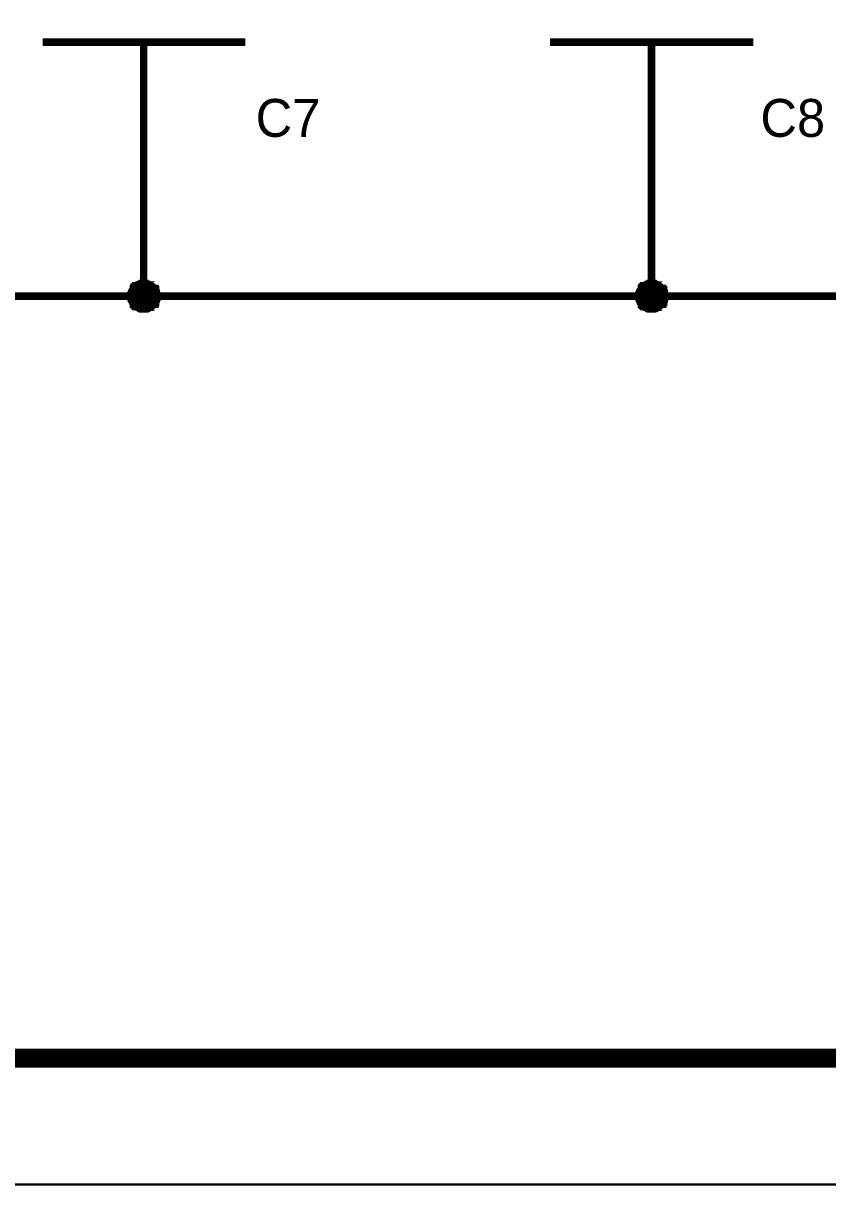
# Model space of a CAD drawing. Header units: millimetres. Extents: x 0 to 841, y 0 to 594.
# Drawn here: x 150.35 to 182.03, y -0.05 to 45.73 of the extents above; entities that cross this region are included whole.
import ezdxf

# ---------------------------------------------------------------- set-up
doc = ezdxf.new("R2010")
doc.units = ezdxf.units.MM
doc.layers.add('Sheet', color=255, linetype='Continuous')

msp = doc.modelspace()

# ---------------------------------------------------------------- linework, layer by layer
at = {"layer": 'Sheet', "const_width": 0.0991}
msp.add_lwpolyline([(0.155, 594), (0.155, 0), (840.876, 0), (840.876, 594), (0.155, 594), (0.155, 594)], close=True, dxfattribs=at)
msp.add_lwpolyline([(0.155, 594), (0.155, 0), (840.876, 0), (840.876, 594), (0.155, 594), (0.155, 594)], close=True, dxfattribs=at)
at = {"layer": 'Sheet'}
for points, const_width in [([(151.119, 44.985), (159.101, 44.985)], 0.3), ([(155.094, 44.985), (155.094, 42.5)], 0.3), ([(171.088, 44.985), (179.101, 44.985)], 0.3), ([(175.094, 44.985), (175.094, 42.5)], 0.3), ([(135.125, 34.981), (155.094, 34.981), (175.094, 34.981), (195.095, 34.981), (195.095, 42.5)], 0.3), ([(155.094, 42.5), (155.094, 34.981)], 0.3), ([(175.094, 42.5), (175.094, 34.981)], 0.3), ([(154.597, 34.981), (154.597, 35.012), (154.597, 35.044), (154.597, 35.044), (154.597, 35.075), (154.597, 35.106), (154.628, 35.137), (154.628, 35.168), (154.628, 35.168), (154.66, 35.199), (154.66, 35.23), (154.66, 35.23), (154.691, 35.261), (154.691, 35.292), (154.722, 35.292), (154.722, 35.323), (154.753, 35.323), (154.753, 35.354), (154.784, 35.354), (154.784, 35.385), (154.815, 35.385), (154.846, 35.416), (154.846, 35.416), (154.877, 35.416), (154.908, 35.447), (154.908, 35.447), (154.939, 35.447), (154.97, 35.478), (155.001, 35.478), (155.032, 35.478), (155.032, 35.478), (155.063, 35.478), (155.094, 35.478)], 0.3), ([(154.597, 34.981), (154.597, 35.012), (154.597, 35.044), (154.597, 35.044), (154.597, 35.075), (154.597, 35.106), (154.628, 35.137), (154.628, 35.168), (154.628, 35.168), (154.66, 35.199), (154.66, 35.23), (154.66, 35.23), (154.691, 35.261), (154.691, 35.292), (154.722, 35.292), (154.722, 35.323), (154.753, 35.323), (154.753, 35.354), (154.784, 35.354), (154.784, 35.385), (154.815, 35.385), (154.846, 35.416), (154.846, 35.416), (154.877, 35.416), (154.908, 35.447), (154.908, 35.447), (154.939, 35.447), (154.97, 35.478), (155.001, 35.478), (155.032, 35.478), (155.032, 35.478), (155.063, 35.478), (155.094, 35.478)], 0.3), ([(154.597, 34.981), (154.597, 35.012), (154.597, 35.044), (154.597, 35.044), (154.597, 35.075), (154.597, 35.106), (154.628, 35.137), (154.628, 35.168), (154.628, 35.168), (154.66, 35.199), (154.66, 35.23), (154.66, 35.23), (154.691, 35.261), (154.691, 35.292), (154.722, 35.292), (154.722, 35.323), (154.753, 35.323), (154.753, 35.354), (154.784, 35.354), (154.784, 35.385), (154.815, 35.385), (154.846, 35.416), (154.846, 35.416), (154.877, 35.416), (154.908, 35.447), (154.908, 35.447), (154.939, 35.447), (154.97, 35.478), (155.001, 35.478), (155.032, 35.478), (155.032, 35.478), (155.063, 35.478), (155.094, 35.478)], 0.3), ([(154.597, 34.981), (154.597, 35.012), (154.597, 35.044), (154.597, 35.044), (154.597, 35.075), (154.597, 35.106), (154.628, 35.137), (154.628, 35.168), (154.628, 35.168), (154.66, 35.199), (154.66, 35.23), (154.66, 35.23), (154.691, 35.261), (154.691, 35.292), (154.722, 35.292), (154.722, 35.323), (154.753, 35.323), (154.753, 35.354), (154.784, 35.354), (154.784, 35.385), (154.815, 35.385), (154.846, 35.416), (154.846, 35.416), (154.877, 35.416), (154.908, 35.447), (154.908, 35.447), (154.939, 35.447), (154.97, 35.478), (155.001, 35.478), (155.032, 35.478), (155.032, 35.478), (155.063, 35.478), (155.094, 35.478)], 0.3), ([(154.597, 34.981), (154.597, 35.012), (154.597, 35.044), (154.597, 35.044), (154.597, 35.075), (154.597, 35.106), (154.628, 35.137), (154.628, 35.168), (154.628, 35.168), (154.66, 35.199), (154.66, 35.23), (154.66, 35.23), (154.691, 35.261), (154.691, 35.292), (154.722, 35.292), (154.722, 35.323), (154.753, 35.323), (154.753, 35.354), (154.784, 35.354), (154.784, 35.385), (154.815, 35.385), (154.846, 35.416), (154.846, 35.416), (154.877, 35.416), (154.908, 35.447), (154.908, 35.447), (154.939, 35.447), (154.97, 35.478), (155.001, 35.478), (155.032, 35.478), (155.032, 35.478), (155.063, 35.478), (155.094, 35.478)], 0.3), ([(154.597, 34.981), (154.597, 35.012), (154.597, 35.044), (154.597, 35.044), (154.597, 35.075), (154.597, 35.106), (154.628, 35.137), (154.628, 35.168), (154.628, 35.168), (154.66, 35.199), (154.66, 35.23), (154.66, 35.23), (154.691, 35.261), (154.691, 35.292), (154.722, 35.292), (154.722, 35.323), (154.753, 35.323), (154.753, 35.354), (154.784, 35.354), (154.784, 35.385), (154.815, 35.385), (154.846, 35.416), (154.846, 35.416), (154.877, 35.416), (154.908, 35.447), (154.908, 35.447), (154.939, 35.447), (154.97, 35.478), (155.001, 35.478), (155.032, 35.478), (155.032, 35.478), (155.063, 35.478), (155.094, 35.478)], 0.3), ([(154.597, 34.981), (154.597, 35.012), (154.597, 35.044), (154.597, 35.044), (154.597, 35.075), (154.597, 35.106), (154.628, 35.137), (154.628, 35.168), (154.628, 35.168), (154.66, 35.199), (154.66, 35.23), (154.66, 35.23), (154.691, 35.261), (154.691, 35.292), (154.722, 35.292), (154.722, 35.323), (154.753, 35.323), (154.753, 35.354), (154.784, 35.354), (154.784, 35.385), (154.815, 35.385), (154.846, 35.416), (154.846, 35.416), (154.877, 35.416), (154.908, 35.447), (154.908, 35.447), (154.939, 35.447), (154.97, 35.478), (155.001, 35.478), (155.032, 35.478), (155.032, 35.478), (155.063, 35.478), (155.094, 35.478)], 0.3), ([(154.597, 34.981), (154.597, 35.012), (154.597, 35.044), (154.597, 35.044), (154.597, 35.075), (154.597, 35.106), (154.628, 35.137), (154.628, 35.168), (154.628, 35.168), (154.66, 35.199), (154.66, 35.23), (154.66, 35.23), (154.691, 35.261), (154.691, 35.292), (154.722, 35.292), (154.722, 35.323), (154.753, 35.323), (154.753, 35.354), (154.784, 35.354), (154.784, 35.385), (154.815, 35.385), (154.846, 35.416), (154.846, 35.416), (154.877, 35.416), (154.908, 35.447), (154.908, 35.447), (154.939, 35.447), (154.97, 35.478), (155.001, 35.478), (155.032, 35.478), (155.032, 35.478), (155.063, 35.478), (155.094, 35.478)], 0.3), ([(155.094, 35.478), (155.094, 35.478)], 0.3), ([(155.094, 35.478), (155.125, 35.478), (155.156, 35.478), (155.156, 35.478), (155.187, 35.478), (155.219, 35.478), (155.25, 35.447), (155.281, 35.447), (155.281, 35.447), (155.312, 35.416), (155.343, 35.416), (155.374, 35.416), (155.374, 35.385), (155.405, 35.385), (155.436, 35.354), (155.436, 35.354), (155.467, 35.323), (155.467, 35.323), (155.498, 35.292), (155.529, 35.292), (155.529, 35.261), (155.529, 35.23), (155.56, 35.23), (155.56, 35.199), (155.591, 35.168), (155.591, 35.168), (155.591, 35.137), (155.591, 35.106), (155.622, 35.075), (155.622, 35.044), (155.622, 35.044), (155.622, 35.012), (155.622, 34.981)], 0.3), ([(155.094, 35.478), (155.094, 35.478)], 0.3), ([(155.094, 35.478), (155.125, 35.478), (155.156, 35.478), (155.156, 35.478), (155.187, 35.478), (155.219, 35.478), (155.25, 35.447), (155.281, 35.447), (155.281, 35.447), (155.312, 35.416), (155.343, 35.416), (155.374, 35.416), (155.374, 35.385), (155.405, 35.385), (155.436, 35.354), (155.436, 35.354), (155.467, 35.323), (155.467, 35.323), (155.498, 35.292), (155.529, 35.292), (155.529, 35.261), (155.529, 35.23), (155.56, 35.23), (155.56, 35.199), (155.591, 35.168), (155.591, 35.168), (155.591, 35.137), (155.591, 35.106), (155.622, 35.075), (155.622, 35.044), (155.622, 35.044), (155.622, 35.012), (155.622, 34.981)], 0.3), ([(155.094, 35.478), (155.094, 35.478)], 0.3), ([(155.094, 35.478), (155.125, 35.478), (155.156, 35.478), (155.156, 35.478), (155.187, 35.478), (155.219, 35.478), (155.25, 35.447), (155.281, 35.447), (155.281, 35.447), (155.312, 35.416), (155.343, 35.416), (155.374, 35.416), (155.374, 35.385), (155.405, 35.385), (155.436, 35.354), (155.436, 35.354), (155.467, 35.323), (155.467, 35.323), (155.498, 35.292), (155.529, 35.292), (155.529, 35.261), (155.529, 35.23), (155.56, 35.23), (155.56, 35.199), (155.591, 35.168), (155.591, 35.168), (155.591, 35.137), (155.591, 35.106), (155.622, 35.075), (155.622, 35.044), (155.622, 35.044), (155.622, 35.012), (155.622, 34.981)], 0.3), ([(155.094, 35.478), (155.094, 35.478)], 0.3), ([(155.094, 35.478), (155.125, 35.478), (155.156, 35.478), (155.156, 35.478), (155.187, 35.478), (155.219, 35.478), (155.25, 35.447), (155.281, 35.447), (155.281, 35.447), (155.312, 35.416), (155.343, 35.416), (155.374, 35.416), (155.374, 35.385), (155.405, 35.385), (155.436, 35.354), (155.436, 35.354), (155.467, 35.323), (155.467, 35.323), (155.498, 35.292), (155.529, 35.292), (155.529, 35.261), (155.529, 35.23), (155.56, 35.23), (155.56, 35.199), (155.591, 35.168), (155.591, 35.168), (155.591, 35.137), (155.591, 35.106), (155.622, 35.075), (155.622, 35.044), (155.622, 35.044), (155.622, 35.012), (155.622, 34.981)], 0.3), ([(155.094, 35.478), (155.094, 35.478)], 0.3), ([(155.094, 35.478), (155.125, 35.478), (155.156, 35.478), (155.156, 35.478), (155.187, 35.478), (155.219, 35.478), (155.25, 35.447), (155.281, 35.447), (155.281, 35.447), (155.312, 35.416), (155.343, 35.416), (155.374, 35.416), (155.374, 35.385), (155.405, 35.385), (155.436, 35.354), (155.436, 35.354), (155.467, 35.323), (155.467, 35.323), (155.498, 35.292), (155.529, 35.292), (155.529, 35.261), (155.529, 35.23), (155.56, 35.23), (155.56, 35.199), (155.591, 35.168), (155.591, 35.168), (155.591, 35.137), (155.591, 35.106), (155.622, 35.075), (155.622, 35.044), (155.622, 35.044), (155.622, 35.012), (155.622, 34.981)], 0.3), ([(155.094, 35.478), (155.094, 35.478)], 0.3), ([(155.094, 35.478), (155.125, 35.478), (155.156, 35.478), (155.156, 35.478), (155.187, 35.478), (155.219, 35.478), (155.25, 35.447), (155.281, 35.447), (155.281, 35.447), (155.312, 35.416), (155.343, 35.416), (155.374, 35.416), (155.374, 35.385), (155.405, 35.385), (155.436, 35.354), (155.436, 35.354), (155.467, 35.323), (155.467, 35.323), (155.498, 35.292), (155.529, 35.292), (155.529, 35.261), (155.529, 35.23), (155.56, 35.23), (155.56, 35.199), (155.591, 35.168), (155.591, 35.168), (155.591, 35.137), (155.591, 35.106), (155.622, 35.075), (155.622, 35.044), (155.622, 35.044), (155.622, 35.012), (155.622, 34.981)], 0.3), ([(155.094, 35.478), (155.094, 35.478)], 0.3), ([(155.094, 35.478), (155.125, 35.478), (155.156, 35.478), (155.156, 35.478), (155.187, 35.478), (155.219, 35.478), (155.25, 35.447), (155.281, 35.447), (155.281, 35.447), (155.312, 35.416), (155.343, 35.416), (155.374, 35.416), (155.374, 35.385), (155.405, 35.385), (155.436, 35.354), (155.436, 35.354), (155.467, 35.323), (155.467, 35.323), (155.498, 35.292), (155.529, 35.292), (155.529, 35.261), (155.529, 35.23), (155.56, 35.23), (155.56, 35.199), (155.591, 35.168), (155.591, 35.168), (155.591, 35.137), (155.591, 35.106), (155.622, 35.075), (155.622, 35.044), (155.622, 35.044), (155.622, 35.012), (155.622, 34.981)], 0.3), ([(155.094, 35.478), (155.094, 35.478)], 0.3), ([(155.094, 35.478), (155.125, 35.478), (155.156, 35.478), (155.156, 35.478), (155.187, 35.478), (155.219, 35.478), (155.25, 35.447), (155.281, 35.447), (155.281, 35.447), (155.312, 35.416), (155.343, 35.416), (155.374, 35.416), (155.374, 35.385), (155.405, 35.385), (155.436, 35.354), (155.436, 35.354), (155.467, 35.323), (155.467, 35.323), (155.498, 35.292), (155.529, 35.292), (155.529, 35.261), (155.529, 35.23), (155.56, 35.23), (155.56, 35.199), (155.591, 35.168), (155.591, 35.168), (155.591, 35.137), (155.591, 35.106), (155.622, 35.075), (155.622, 35.044), (155.622, 35.044), (155.622, 35.012), (155.622, 34.981)], 0.3), ([(174.598, 34.981), (174.598, 35.012), (174.598, 35.044), (174.598, 35.044), (174.598, 35.075), (174.598, 35.106), (174.629, 35.137), (174.629, 35.168), (174.629, 35.168), (174.66, 35.199), (174.66, 35.23), (174.66, 35.23), (174.691, 35.261), (174.691, 35.292), (174.722, 35.292), (174.722, 35.323), (174.753, 35.323), (174.753, 35.354), (174.784, 35.354), (174.784, 35.385), (174.815, 35.385), (174.846, 35.416), (174.846, 35.416), (174.877, 35.416), (174.908, 35.447), (174.908, 35.447), (174.939, 35.447), (174.97, 35.478), (175.001, 35.478), (175.032, 35.478), (175.032, 35.478), (175.063, 35.478), (175.094, 35.478)], 0.3), ([(174.598, 34.981), (174.598, 35.012), (174.598, 35.044), (174.598, 35.044), (174.598, 35.075), (174.598, 35.106), (174.629, 35.137), (174.629, 35.168), (174.629, 35.168), (174.66, 35.199), (174.66, 35.23), (174.66, 35.23), (174.691, 35.261), (174.691, 35.292), (174.722, 35.292), (174.722, 35.323), (174.753, 35.323), (174.753, 35.354), (174.784, 35.354), (174.784, 35.385), (174.815, 35.385), (174.846, 35.416), (174.846, 35.416), (174.877, 35.416), (174.908, 35.447), (174.908, 35.447), (174.939, 35.447), (174.97, 35.478), (175.001, 35.478), (175.032, 35.478), (175.032, 35.478), (175.063, 35.478), (175.094, 35.478)], 0.3), ([(174.598, 34.981), (174.598, 35.012), (174.598, 35.044), (174.598, 35.044), (174.598, 35.075), (174.598, 35.106), (174.629, 35.137), (174.629, 35.168), (174.629, 35.168), (174.66, 35.199), (174.66, 35.23), (174.66, 35.23), (174.691, 35.261), (174.691, 35.292), (174.722, 35.292), (174.722, 35.323), (174.753, 35.323), (174.753, 35.354), (174.784, 35.354), (174.784, 35.385), (174.815, 35.385), (174.846, 35.416), (174.846, 35.416), (174.877, 35.416), (174.908, 35.447), (174.908, 35.447), (174.939, 35.447), (174.97, 35.478), (175.001, 35.478), (175.032, 35.478), (175.032, 35.478), (175.063, 35.478), (175.094, 35.478)], 0.3), ([(174.598, 34.981), (174.598, 35.012), (174.598, 35.044), (174.598, 35.044), (174.598, 35.075), (174.598, 35.106), (174.629, 35.137), (174.629, 35.168), (174.629, 35.168), (174.66, 35.199), (174.66, 35.23), (174.66, 35.23), (174.691, 35.261), (174.691, 35.292), (174.722, 35.292), (174.722, 35.323), (174.753, 35.323), (174.753, 35.354), (174.784, 35.354), (174.784, 35.385), (174.815, 35.385), (174.846, 35.416), (174.846, 35.416), (174.877, 35.416), (174.908, 35.447), (174.908, 35.447), (174.939, 35.447), (174.97, 35.478), (175.001, 35.478), (175.032, 35.478), (175.032, 35.478), (175.063, 35.478), (175.094, 35.478)], 0.3), ([(174.598, 34.981), (174.598, 35.012), (174.598, 35.044), (174.598, 35.044), (174.598, 35.075), (174.598, 35.106), (174.629, 35.137), (174.629, 35.168), (174.629, 35.168), (174.66, 35.199), (174.66, 35.23), (174.66, 35.23), (174.691, 35.261), (174.691, 35.292), (174.722, 35.292), (174.722, 35.323), (174.753, 35.323), (174.753, 35.354), (174.784, 35.354), (174.784, 35.385), (174.815, 35.385), (174.846, 35.416), (174.846, 35.416), (174.877, 35.416), (174.908, 35.447), (174.908, 35.447), (174.939, 35.447), (174.97, 35.478), (175.001, 35.478), (175.032, 35.478), (175.032, 35.478), (175.063, 35.478), (175.094, 35.478)], 0.3), ([(174.598, 34.981), (174.598, 35.012), (174.598, 35.044), (174.598, 35.044), (174.598, 35.075), (174.598, 35.106), (174.629, 35.137), (174.629, 35.168), (174.629, 35.168), (174.66, 35.199), (174.66, 35.23), (174.66, 35.23), (174.691, 35.261), (174.691, 35.292), (174.722, 35.292), (174.722, 35.323), (174.753, 35.323), (174.753, 35.354), (174.784, 35.354), (174.784, 35.385), (174.815, 35.385), (174.846, 35.416), (174.846, 35.416), (174.877, 35.416), (174.908, 35.447), (174.908, 35.447), (174.939, 35.447), (174.97, 35.478), (175.001, 35.478), (175.032, 35.478), (175.032, 35.478), (175.063, 35.478), (175.094, 35.478)], 0.3), ([(174.598, 34.981), (174.598, 35.012), (174.598, 35.044), (174.598, 35.044), (174.598, 35.075), (174.598, 35.106), (174.629, 35.137), (174.629, 35.168), (174.629, 35.168), (174.66, 35.199), (174.66, 35.23), (174.66, 35.23), (174.691, 35.261), (174.691, 35.292), (174.722, 35.292), (174.722, 35.323), (174.753, 35.323), (174.753, 35.354), (174.784, 35.354), (174.784, 35.385), (174.815, 35.385), (174.846, 35.416), (174.846, 35.416), (174.877, 35.416), (174.908, 35.447), (174.908, 35.447), (174.939, 35.447), (174.97, 35.478), (175.001, 35.478), (175.032, 35.478), (175.032, 35.478), (175.063, 35.478), (175.094, 35.478)], 0.3), ([(174.598, 34.981), (174.598, 35.012), (174.598, 35.044), (174.598, 35.044), (174.598, 35.075), (174.598, 35.106), (174.629, 35.137), (174.629, 35.168), (174.629, 35.168), (174.66, 35.199), (174.66, 35.23), (174.66, 35.23), (174.691, 35.261), (174.691, 35.292), (174.722, 35.292), (174.722, 35.323), (174.753, 35.323), (174.753, 35.354), (174.784, 35.354), (174.784, 35.385), (174.815, 35.385), (174.846, 35.416), (174.846, 35.416), (174.877, 35.416), (174.908, 35.447), (174.908, 35.447), (174.939, 35.447), (174.97, 35.478), (175.001, 35.478), (175.032, 35.478), (175.032, 35.478), (175.063, 35.478), (175.094, 35.478)], 0.3), ([(175.094, 35.478), (175.094, 35.478)], 0.3), ([(175.094, 35.478), (175.126, 35.478), (175.157, 35.478), (175.157, 35.478), (175.188, 35.478), (175.219, 35.478), (175.25, 35.447), (175.281, 35.447), (175.281, 35.447), (175.312, 35.416), (175.343, 35.416), (175.374, 35.416), (175.374, 35.385), (175.405, 35.385), (175.436, 35.354), (175.436, 35.354), (175.467, 35.323), (175.467, 35.323), (175.498, 35.292), (175.529, 35.292), (175.529, 35.261), (175.529, 35.23), (175.56, 35.23), (175.56, 35.199), (175.591, 35.168), (175.591, 35.168), (175.591, 35.137), (175.591, 35.106), (175.622, 35.075), (175.622, 35.044), (175.622, 35.044), (175.622, 35.012), (175.622, 34.981)], 0.3), ([(175.094, 35.478), (175.094, 35.478)], 0.3), ([(175.094, 35.478), (175.126, 35.478), (175.157, 35.478), (175.157, 35.478), (175.188, 35.478), (175.219, 35.478), (175.25, 35.447), (175.281, 35.447), (175.281, 35.447), (175.312, 35.416), (175.343, 35.416), (175.374, 35.416), (175.374, 35.385), (175.405, 35.385), (175.436, 35.354), (175.436, 35.354), (175.467, 35.323), (175.467, 35.323), (175.498, 35.292), (175.529, 35.292), (175.529, 35.261), (175.529, 35.23), (175.56, 35.23), (175.56, 35.199), (175.591, 35.168), (175.591, 35.168), (175.591, 35.137), (175.591, 35.106), (175.622, 35.075), (175.622, 35.044), (175.622, 35.044), (175.622, 35.012), (175.622, 34.981)], 0.3), ([(175.094, 35.478), (175.094, 35.478)], 0.3), ([(175.094, 35.478), (175.126, 35.478), (175.157, 35.478), (175.157, 35.478), (175.188, 35.478), (175.219, 35.478), (175.25, 35.447), (175.281, 35.447), (175.281, 35.447), (175.312, 35.416), (175.343, 35.416), (175.374, 35.416), (175.374, 35.385), (175.405, 35.385), (175.436, 35.354), (175.436, 35.354), (175.467, 35.323), (175.467, 35.323), (175.498, 35.292), (175.529, 35.292), (175.529, 35.261), (175.529, 35.23), (175.56, 35.23), (175.56, 35.199), (175.591, 35.168), (175.591, 35.168), (175.591, 35.137), (175.591, 35.106), (175.622, 35.075), (175.622, 35.044), (175.622, 35.044), (175.622, 35.012), (175.622, 34.981)], 0.3), ([(175.094, 35.478), (175.094, 35.478)], 0.3), ([(175.094, 35.478), (175.126, 35.478), (175.157, 35.478), (175.157, 35.478), (175.188, 35.478), (175.219, 35.478), (175.25, 35.447), (175.281, 35.447), (175.281, 35.447), (175.312, 35.416), (175.343, 35.416), (175.374, 35.416), (175.374, 35.385), (175.405, 35.385), (175.436, 35.354), (175.436, 35.354), (175.467, 35.323), (175.467, 35.323), (175.498, 35.292), (175.529, 35.292), (175.529, 35.261), (175.529, 35.23), (175.56, 35.23), (175.56, 35.199), (175.591, 35.168), (175.591, 35.168), (175.591, 35.137), (175.591, 35.106), (175.622, 35.075), (175.622, 35.044), (175.622, 35.044), (175.622, 35.012), (175.622, 34.981)], 0.3), ([(175.094, 35.478), (175.094, 35.478)], 0.3), ([(175.094, 35.478), (175.126, 35.478), (175.157, 35.478), (175.157, 35.478), (175.188, 35.478), (175.219, 35.478), (175.25, 35.447), (175.281, 35.447), (175.281, 35.447), (175.312, 35.416), (175.343, 35.416), (175.374, 35.416), (175.374, 35.385), (175.405, 35.385), (175.436, 35.354), (175.436, 35.354), (175.467, 35.323), (175.467, 35.323), (175.498, 35.292), (175.529, 35.292), (175.529, 35.261), (175.529, 35.23), (175.56, 35.23), (175.56, 35.199), (175.591, 35.168), (175.591, 35.168), (175.591, 35.137), (175.591, 35.106), (175.622, 35.075), (175.622, 35.044), (175.622, 35.044), (175.622, 35.012), (175.622, 34.981)], 0.3), ([(175.094, 35.478), (175.094, 35.478)], 0.3), ([(175.094, 35.478), (175.126, 35.478), (175.157, 35.478), (175.157, 35.478), (175.188, 35.478), (175.219, 35.478), (175.25, 35.447), (175.281, 35.447), (175.281, 35.447), (175.312, 35.416), (175.343, 35.416), (175.374, 35.416), (175.374, 35.385), (175.405, 35.385), (175.436, 35.354), (175.436, 35.354), (175.467, 35.323), (175.467, 35.323), (175.498, 35.292), (175.529, 35.292), (175.529, 35.261), (175.529, 35.23), (175.56, 35.23), (175.56, 35.199), (175.591, 35.168), (175.591, 35.168), (175.591, 35.137), (175.591, 35.106), (175.622, 35.075), (175.622, 35.044), (175.622, 35.044), (175.622, 35.012), (175.622, 34.981)], 0.3), ([(175.094, 35.478), (175.094, 35.478)], 0.3), ([(175.094, 35.478), (175.126, 35.478), (175.157, 35.478), (175.157, 35.478), (175.188, 35.478), (175.219, 35.478), (175.25, 35.447), (175.281, 35.447), (175.281, 35.447), (175.312, 35.416), (175.343, 35.416), (175.374, 35.416), (175.374, 35.385), (175.405, 35.385), (175.436, 35.354), (175.436, 35.354), (175.467, 35.323), (175.467, 35.323), (175.498, 35.292), (175.529, 35.292), (175.529, 35.261), (175.529, 35.23), (175.56, 35.23), (175.56, 35.199), (175.591, 35.168), (175.591, 35.168), (175.591, 35.137), (175.591, 35.106), (175.622, 35.075), (175.622, 35.044), (175.622, 35.044), (175.622, 35.012), (175.622, 34.981)], 0.3), ([(175.094, 35.478), (175.094, 35.478)], 0.3), ([(175.094, 35.478), (175.126, 35.478), (175.157, 35.478), (175.157, 35.478), (175.188, 35.478), (175.219, 35.478), (175.25, 35.447), (175.281, 35.447), (175.281, 35.447), (175.312, 35.416), (175.343, 35.416), (175.374, 35.416), (175.374, 35.385), (175.405, 35.385), (175.436, 35.354), (175.436, 35.354), (175.467, 35.323), (175.467, 35.323), (175.498, 35.292), (175.529, 35.292), (175.529, 35.261), (175.529, 35.23), (175.56, 35.23), (175.56, 35.199), (175.591, 35.168), (175.591, 35.168), (175.591, 35.137), (175.591, 35.106), (175.622, 35.075), (175.622, 35.044), (175.622, 35.044), (175.622, 35.012), (175.622, 34.981)], 0.3), ([(155.094, 34.484), (155.063, 34.484), (155.032, 34.484), (155.032, 34.484), (155.001, 34.484), (154.97, 34.484), (154.939, 34.515), (154.908, 34.515), (154.908, 34.515), (154.877, 34.546), (154.846, 34.546), (154.846, 34.546), (154.815, 34.578), (154.784, 34.578), (154.784, 34.609), (154.753, 34.609), (154.753, 34.64), (154.722, 34.64), (154.722, 34.671), (154.691, 34.671), (154.691, 34.702), (154.66, 34.733), (154.66, 34.733), (154.66, 34.764), (154.628, 34.795), (154.628, 34.795), (154.628, 34.826), (154.597, 34.857), (154.597, 34.888), (154.597, 34.919), (154.597, 34.919), (154.597, 34.95), (154.597, 34.981)], 0.3), ([(154.597, 34.981), (154.597, 34.981)], 0.3), ([(155.094, 34.484), (155.063, 34.484), (155.032, 34.484), (155.032, 34.484), (155.001, 34.484), (154.97, 34.484), (154.939, 34.515), (154.908, 34.515), (154.908, 34.515), (154.877, 34.546), (154.846, 34.546), (154.846, 34.546), (154.815, 34.578), (154.784, 34.578), (154.784, 34.609), (154.753, 34.609), (154.753, 34.64), (154.722, 34.64), (154.722, 34.671), (154.691, 34.671), (154.691, 34.702), (154.66, 34.733), (154.66, 34.733), (154.66, 34.764), (154.628, 34.795), (154.628, 34.795), (154.628, 34.826), (154.597, 34.857), (154.597, 34.888), (154.597, 34.919), (154.597, 34.919), (154.597, 34.95), (154.597, 34.981)], 0.3), ([(154.597, 34.981), (154.597, 34.981)], 0.3), ([(155.094, 34.484), (155.063, 34.484), (155.032, 34.484), (155.032, 34.484), (155.001, 34.484), (154.97, 34.484), (154.939, 34.515), (154.908, 34.515), (154.908, 34.515), (154.877, 34.546), (154.846, 34.546), (154.846, 34.546), (154.815, 34.578), (154.784, 34.578), (154.784, 34.609), (154.753, 34.609), (154.753, 34.64), (154.722, 34.64), (154.722, 34.671), (154.691, 34.671), (154.691, 34.702), (154.66, 34.733), (154.66, 34.733), (154.66, 34.764), (154.628, 34.795), (154.628, 34.795), (154.628, 34.826), (154.597, 34.857), (154.597, 34.888), (154.597, 34.919), (154.597, 34.919), (154.597, 34.95), (154.597, 34.981)], 0.3), ([(154.597, 34.981), (154.597, 34.981)], 0.3), ([(155.094, 34.484), (155.063, 34.484), (155.032, 34.484), (155.032, 34.484), (155.001, 34.484), (154.97, 34.484), (154.939, 34.515), (154.908, 34.515), (154.908, 34.515), (154.877, 34.546), (154.846, 34.546), (154.846, 34.546), (154.815, 34.578), (154.784, 34.578), (154.784, 34.609), (154.753, 34.609), (154.753, 34.64), (154.722, 34.64), (154.722, 34.671), (154.691, 34.671), (154.691, 34.702), (154.66, 34.733), (154.66, 34.733), (154.66, 34.764), (154.628, 34.795), (154.628, 34.795), (154.628, 34.826), (154.597, 34.857), (154.597, 34.888), (154.597, 34.919), (154.597, 34.919), (154.597, 34.95), (154.597, 34.981)], 0.3), ([(154.597, 34.981), (154.597, 34.981)], 0.3), ([(155.094, 34.484), (155.063, 34.484), (155.032, 34.484), (155.032, 34.484), (155.001, 34.484), (154.97, 34.484), (154.939, 34.515), (154.908, 34.515), (154.908, 34.515), (154.877, 34.546), (154.846, 34.546), (154.846, 34.546), (154.815, 34.578), (154.784, 34.578), (154.784, 34.609), (154.753, 34.609), (154.753, 34.64), (154.722, 34.64), (154.722, 34.671), (154.691, 34.671), (154.691, 34.702), (154.66, 34.733), (154.66, 34.733), (154.66, 34.764), (154.628, 34.795), (154.628, 34.795), (154.628, 34.826), (154.597, 34.857), (154.597, 34.888), (154.597, 34.919), (154.597, 34.919), (154.597, 34.95), (154.597, 34.981)], 0.3), ([(154.597, 34.981), (154.597, 34.981)], 0.3), ([(155.094, 34.484), (155.063, 34.484), (155.032, 34.484), (155.032, 34.484), (155.001, 34.484), (154.97, 34.484), (154.939, 34.515), (154.908, 34.515), (154.908, 34.515), (154.877, 34.546), (154.846, 34.546), (154.846, 34.546), (154.815, 34.578), (154.784, 34.578), (154.784, 34.609), (154.753, 34.609), (154.753, 34.64), (154.722, 34.64), (154.722, 34.671), (154.691, 34.671), (154.691, 34.702), (154.66, 34.733), (154.66, 34.733), (154.66, 34.764), (154.628, 34.795), (154.628, 34.795), (154.628, 34.826), (154.597, 34.857), (154.597, 34.888), (154.597, 34.919), (154.597, 34.919), (154.597, 34.95), (154.597, 34.981)], 0.3), ([(154.597, 34.981), (154.597, 34.981)], 0.3), ([(155.094, 34.484), (155.063, 34.484), (155.032, 34.484), (155.032, 34.484), (155.001, 34.484), (154.97, 34.484), (154.939, 34.515), (154.908, 34.515), (154.908, 34.515), (154.877, 34.546), (154.846, 34.546), (154.846, 34.546), (154.815, 34.578), (154.784, 34.578), (154.784, 34.609), (154.753, 34.609), (154.753, 34.64), (154.722, 34.64), (154.722, 34.671), (154.691, 34.671), (154.691, 34.702), (154.66, 34.733), (154.66, 34.733), (154.66, 34.764), (154.628, 34.795), (154.628, 34.795), (154.628, 34.826), (154.597, 34.857), (154.597, 34.888), (154.597, 34.919), (154.597, 34.919), (154.597, 34.95), (154.597, 34.981)], 0.3), ([(154.597, 34.981), (154.597, 34.981)], 0.3), ([(155.094, 34.484), (155.063, 34.484), (155.032, 34.484), (155.032, 34.484), (155.001, 34.484), (154.97, 34.484), (154.939, 34.515), (154.908, 34.515), (154.908, 34.515), (154.877, 34.546), (154.846, 34.546), (154.846, 34.546), (154.815, 34.578), (154.784, 34.578), (154.784, 34.609), (154.753, 34.609), (154.753, 34.64), (154.722, 34.64), (154.722, 34.671), (154.691, 34.671), (154.691, 34.702), (154.66, 34.733), (154.66, 34.733), (154.66, 34.764), (154.628, 34.795), (154.628, 34.795), (154.628, 34.826), (154.597, 34.857), (154.597, 34.888), (154.597, 34.919), (154.597, 34.919), (154.597, 34.95), (154.597, 34.981)], 0.3), ([(154.597, 34.981), (154.597, 34.981)], 0.3), ([(155.622, 34.981), (155.622, 34.95), (155.622, 34.919), (155.622, 34.919), (155.622, 34.888), (155.591, 34.857), (155.591, 34.826), (155.591, 34.795), (155.591, 34.795), (155.56, 34.764), (155.56, 34.733), (155.529, 34.733), (155.529, 34.702), (155.529, 34.671), (155.498, 34.671), (155.467, 34.64), (155.467, 34.64), (155.436, 34.609), (155.436, 34.609), (155.405, 34.578), (155.374, 34.578), (155.374, 34.546), (155.343, 34.546), (155.312, 34.546), (155.281, 34.515), (155.281, 34.515), (155.25, 34.515), (155.219, 34.484), (155.187, 34.484), (155.156, 34.484), (155.156, 34.484), (155.125, 34.484), (155.094, 34.484)], 0.3), ([(155.622, 34.981), (155.622, 34.95), (155.622, 34.919), (155.622, 34.919), (155.622, 34.888), (155.591, 34.857), (155.591, 34.826), (155.591, 34.795), (155.591, 34.795), (155.56, 34.764), (155.56, 34.733), (155.529, 34.733), (155.529, 34.702), (155.529, 34.671), (155.498, 34.671), (155.467, 34.64), (155.467, 34.64), (155.436, 34.609), (155.436, 34.609), (155.405, 34.578), (155.374, 34.578), (155.374, 34.546), (155.343, 34.546), (155.312, 34.546), (155.281, 34.515), (155.281, 34.515), (155.25, 34.515), (155.219, 34.484), (155.187, 34.484), (155.156, 34.484), (155.156, 34.484), (155.125, 34.484), (155.094, 34.484)], 0.3), ([(155.622, 34.981), (155.622, 34.95), (155.622, 34.919), (155.622, 34.919), (155.622, 34.888), (155.591, 34.857), (155.591, 34.826), (155.591, 34.795), (155.591, 34.795), (155.56, 34.764), (155.56, 34.733), (155.529, 34.733), (155.529, 34.702), (155.529, 34.671), (155.498, 34.671), (155.467, 34.64), (155.467, 34.64), (155.436, 34.609), (155.436, 34.609), (155.405, 34.578), (155.374, 34.578), (155.374, 34.546), (155.343, 34.546), (155.312, 34.546), (155.281, 34.515), (155.281, 34.515), (155.25, 34.515), (155.219, 34.484), (155.187, 34.484), (155.156, 34.484), (155.156, 34.484), (155.125, 34.484), (155.094, 34.484)], 0.3), ([(155.622, 34.981), (155.622, 34.95), (155.622, 34.919), (155.622, 34.919), (155.622, 34.888), (155.591, 34.857), (155.591, 34.826), (155.591, 34.795), (155.591, 34.795), (155.56, 34.764), (155.56, 34.733), (155.529, 34.733), (155.529, 34.702), (155.529, 34.671), (155.498, 34.671), (155.467, 34.64), (155.467, 34.64), (155.436, 34.609), (155.436, 34.609), (155.405, 34.578), (155.374, 34.578), (155.374, 34.546), (155.343, 34.546), (155.312, 34.546), (155.281, 34.515), (155.281, 34.515), (155.25, 34.515), (155.219, 34.484), (155.187, 34.484), (155.156, 34.484), (155.156, 34.484), (155.125, 34.484), (155.094, 34.484)], 0.3), ([(155.622, 34.981), (155.622, 34.95), (155.622, 34.919), (155.622, 34.919), (155.622, 34.888), (155.591, 34.857), (155.591, 34.826), (155.591, 34.795), (155.591, 34.795), (155.56, 34.764), (155.56, 34.733), (155.529, 34.733), (155.529, 34.702), (155.529, 34.671), (155.498, 34.671), (155.467, 34.64), (155.467, 34.64), (155.436, 34.609), (155.436, 34.609), (155.405, 34.578), (155.374, 34.578), (155.374, 34.546), (155.343, 34.546), (155.312, 34.546), (155.281, 34.515), (155.281, 34.515), (155.25, 34.515), (155.219, 34.484), (155.187, 34.484), (155.156, 34.484), (155.156, 34.484), (155.125, 34.484), (155.094, 34.484)], 0.3), ([(155.622, 34.981), (155.622, 34.95), (155.622, 34.919), (155.622, 34.919), (155.622, 34.888), (155.591, 34.857), (155.591, 34.826), (155.591, 34.795), (155.591, 34.795), (155.56, 34.764), (155.56, 34.733), (155.529, 34.733), (155.529, 34.702), (155.529, 34.671), (155.498, 34.671), (155.467, 34.64), (155.467, 34.64), (155.436, 34.609), (155.436, 34.609), (155.405, 34.578), (155.374, 34.578), (155.374, 34.546), (155.343, 34.546), (155.312, 34.546), (155.281, 34.515), (155.281, 34.515), (155.25, 34.515), (155.219, 34.484), (155.187, 34.484), (155.156, 34.484), (155.156, 34.484), (155.125, 34.484), (155.094, 34.484)], 0.3), ([(155.622, 34.981), (155.622, 34.95), (155.622, 34.919), (155.622, 34.919), (155.622, 34.888), (155.591, 34.857), (155.591, 34.826), (155.591, 34.795), (155.591, 34.795), (155.56, 34.764), (155.56, 34.733), (155.529, 34.733), (155.529, 34.702), (155.529, 34.671), (155.498, 34.671), (155.467, 34.64), (155.467, 34.64), (155.436, 34.609), (155.436, 34.609), (155.405, 34.578), (155.374, 34.578), (155.374, 34.546), (155.343, 34.546), (155.312, 34.546), (155.281, 34.515), (155.281, 34.515), (155.25, 34.515), (155.219, 34.484), (155.187, 34.484), (155.156, 34.484), (155.156, 34.484), (155.125, 34.484), (155.094, 34.484)], 0.3), ([(155.622, 34.981), (155.622, 34.95), (155.622, 34.919), (155.622, 34.919), (155.622, 34.888), (155.591, 34.857), (155.591, 34.826), (155.591, 34.795), (155.591, 34.795), (155.56, 34.764), (155.56, 34.733), (155.529, 34.733), (155.529, 34.702), (155.529, 34.671), (155.498, 34.671), (155.467, 34.64), (155.467, 34.64), (155.436, 34.609), (155.436, 34.609), (155.405, 34.578), (155.374, 34.578), (155.374, 34.546), (155.343, 34.546), (155.312, 34.546), (155.281, 34.515), (155.281, 34.515), (155.25, 34.515), (155.219, 34.484), (155.187, 34.484), (155.156, 34.484), (155.156, 34.484), (155.125, 34.484), (155.094, 34.484)], 0.3), ([(155.622, 34.981), (155.622, 34.981), (155.622, 34.981), (155.622, 34.981), (155.622, 34.981), (155.622, 34.981), (155.622, 34.981), (155.622, 34.981), (155.622, 34.981), (155.622, 34.981), (155.622, 34.981), (155.622, 34.981), (155.622, 34.981), (155.622, 34.981), (155.622, 34.981), (155.622, 34.981), (155.622, 34.981), (155.622, 34.981), (155.622, 34.981), (155.622, 34.981), (155.622, 34.981), (155.622, 34.981), (155.622, 34.981), (155.622, 34.981), (155.622, 34.981), (155.622, 34.981), (155.622, 34.981), (155.622, 34.981), (155.622, 34.981), (155.622, 34.981), (155.622, 34.981), (155.622, 34.981), (155.622, 34.981)], 0.3), ([(155.622, 34.981), (155.622, 34.981)], 0.3), ([(155.622, 34.981), (155.622, 34.981), (155.622, 34.981), (155.622, 34.981), (155.622, 34.981), (155.622, 34.981), (155.622, 34.981), (155.622, 34.981), (155.622, 34.981), (155.622, 34.981), (155.622, 34.981), (155.622, 34.981), (155.622, 34.981), (155.622, 34.981), (155.622, 34.981), (155.622, 34.981), (155.622, 34.981), (155.622, 34.981), (155.622, 34.981), (155.622, 34.981), (155.622, 34.981), (155.622, 34.981), (155.622, 34.981), (155.622, 34.981), (155.622, 34.981), (155.622, 34.981), (155.622, 34.981), (155.622, 34.981), (155.622, 34.981), (155.622, 34.981), (155.622, 34.981), (155.622, 34.981), (155.622, 34.981)], 0.3), ([(155.622, 34.981), (155.622, 34.981)], 0.3), ([(155.622, 34.981), (155.622, 34.981), (155.622, 34.981), (155.622, 34.981), (155.622, 34.981), (155.622, 34.981), (155.622, 34.981), (155.622, 34.981), (155.622, 34.981), (155.622, 34.981), (155.622, 34.981), (155.622, 34.981), (155.622, 34.981), (155.622, 34.981), (155.622, 34.981), (155.622, 34.981), (155.622, 34.981), (155.622, 34.981), (155.622, 34.981), (155.622, 34.981), (155.622, 34.981), (155.622, 34.981), (155.622, 34.981), (155.622, 34.981), (155.622, 34.981), (155.622, 34.981), (155.622, 34.981), (155.622, 34.981), (155.622, 34.981), (155.622, 34.981), (155.622, 34.981), (155.622, 34.981), (155.622, 34.981)], 0.3), ([(155.622, 34.981), (155.622, 34.981)], 0.3), ([(155.622, 34.981), (155.622, 34.981), (155.622, 34.981), (155.622, 34.981), (155.622, 34.981), (155.622, 34.981), (155.622, 34.981), (155.622, 34.981), (155.622, 34.981), (155.622, 34.981), (155.622, 34.981), (155.622, 34.981), (155.622, 34.981), (155.622, 34.981), (155.622, 34.981), (155.622, 34.981), (155.622, 34.981), (155.622, 34.981), (155.622, 34.981), (155.622, 34.981), (155.622, 34.981), (155.622, 34.981), (155.622, 34.981), (155.622, 34.981), (155.622, 34.981), (155.622, 34.981), (155.622, 34.981), (155.622, 34.981), (155.622, 34.981), (155.622, 34.981), (155.622, 34.981), (155.622, 34.981), (155.622, 34.981)], 0.3), ([(155.622, 34.981), (155.622, 34.981)], 0.3), ([(155.622, 34.981), (155.622, 34.981), (155.622, 34.981), (155.622, 34.981), (155.622, 34.981), (155.622, 34.981), (155.622, 34.981), (155.622, 34.981), (155.622, 34.981), (155.622, 34.981), (155.622, 34.981), (155.622, 34.981), (155.622, 34.981), (155.622, 34.981), (155.622, 34.981), (155.622, 34.981), (155.622, 34.981), (155.622, 34.981), (155.622, 34.981), (155.622, 34.981), (155.622, 34.981), (155.622, 34.981), (155.622, 34.981), (155.622, 34.981), (155.622, 34.981), (155.622, 34.981), (155.622, 34.981), (155.622, 34.981), (155.622, 34.981), (155.622, 34.981), (155.622, 34.981), (155.622, 34.981), (155.622, 34.981)], 0.3), ([(155.622, 34.981), (155.622, 34.981)], 0.3), ([(155.622, 34.981), (155.622, 34.981), (155.622, 34.981), (155.622, 34.981), (155.622, 34.981), (155.622, 34.981), (155.622, 34.981), (155.622, 34.981), (155.622, 34.981), (155.622, 34.981), (155.622, 34.981), (155.622, 34.981), (155.622, 34.981), (155.622, 34.981), (155.622, 34.981), (155.622, 34.981), (155.622, 34.981), (155.622, 34.981), (155.622, 34.981), (155.622, 34.981), (155.622, 34.981), (155.622, 34.981), (155.622, 34.981), (155.622, 34.981), (155.622, 34.981), (155.622, 34.981), (155.622, 34.981), (155.622, 34.981), (155.622, 34.981), (155.622, 34.981), (155.622, 34.981), (155.622, 34.981), (155.622, 34.981)], 0.3), ([(155.622, 34.981), (155.622, 34.981)], 0.3), ([(155.622, 34.981), (155.622, 34.981), (155.622, 34.981), (155.622, 34.981), (155.622, 34.981), (155.622, 34.981), (155.622, 34.981), (155.622, 34.981), (155.622, 34.981), (155.622, 34.981), (155.622, 34.981), (155.622, 34.981), (155.622, 34.981), (155.622, 34.981), (155.622, 34.981), (155.622, 34.981), (155.622, 34.981), (155.622, 34.981), (155.622, 34.981), (155.622, 34.981), (155.622, 34.981), (155.622, 34.981), (155.622, 34.981), (155.622, 34.981), (155.622, 34.981), (155.622, 34.981), (155.622, 34.981), (155.622, 34.981), (155.622, 34.981), (155.622, 34.981), (155.622, 34.981), (155.622, 34.981), (155.622, 34.981)], 0.3), ([(155.622, 34.981), (155.622, 34.981)], 0.3), ([(155.622, 34.981), (155.622, 34.981), (155.622, 34.981), (155.622, 34.981), (155.622, 34.981), (155.622, 34.981), (155.622, 34.981), (155.622, 34.981), (155.622, 34.981), (155.622, 34.981), (155.622, 34.981), (155.622, 34.981), (155.622, 34.981), (155.622, 34.981), (155.622, 34.981), (155.622, 34.981), (155.622, 34.981), (155.622, 34.981), (155.622, 34.981), (155.622, 34.981), (155.622, 34.981), (155.622, 34.981), (155.622, 34.981), (155.622, 34.981), (155.622, 34.981), (155.622, 34.981), (155.622, 34.981), (155.622, 34.981), (155.622, 34.981), (155.622, 34.981), (155.622, 34.981), (155.622, 34.981), (155.622, 34.981)], 0.3), ([(155.622, 34.981), (155.622, 34.981)], 0.3), ([(175.094, 34.484), (175.063, 34.484), (175.032, 34.484), (175.032, 34.484), (175.001, 34.484), (174.97, 34.484), (174.939, 34.515), (174.908, 34.515), (174.908, 34.515), (174.877, 34.546), (174.846, 34.546), (174.846, 34.546), (174.815, 34.578), (174.784, 34.578), (174.784, 34.609), (174.753, 34.609), (174.753, 34.64), (174.722, 34.64), (174.722, 34.671), (174.691, 34.671), (174.691, 34.702), (174.66, 34.733), (174.66, 34.733), (174.66, 34.764), (174.629, 34.795), (174.629, 34.795), (174.629, 34.826), (174.598, 34.857), (174.598, 34.888), (174.598, 34.919), (174.598, 34.919), (174.598, 34.95), (174.598, 34.981)], 0.3), ([(174.598, 34.981), (174.598, 34.981)], 0.3), ([(175.094, 34.484), (175.063, 34.484), (175.032, 34.484), (175.032, 34.484), (175.001, 34.484), (174.97, 34.484), (174.939, 34.515), (174.908, 34.515), (174.908, 34.515), (174.877, 34.546), (174.846, 34.546), (174.846, 34.546), (174.815, 34.578), (174.784, 34.578), (174.784, 34.609), (174.753, 34.609), (174.753, 34.64), (174.722, 34.64), (174.722, 34.671), (174.691, 34.671), (174.691, 34.702), (174.66, 34.733), (174.66, 34.733), (174.66, 34.764), (174.629, 34.795), (174.629, 34.795), (174.629, 34.826), (174.598, 34.857), (174.598, 34.888), (174.598, 34.919), (174.598, 34.919), (174.598, 34.95), (174.598, 34.981)], 0.3), ([(174.598, 34.981), (174.598, 34.981)], 0.3), ([(175.094, 34.484), (175.063, 34.484), (175.032, 34.484), (175.032, 34.484), (175.001, 34.484), (174.97, 34.484), (174.939, 34.515), (174.908, 34.515), (174.908, 34.515), (174.877, 34.546), (174.846, 34.546), (174.846, 34.546), (174.815, 34.578), (174.784, 34.578), (174.784, 34.609), (174.753, 34.609), (174.753, 34.64), (174.722, 34.64), (174.722, 34.671), (174.691, 34.671), (174.691, 34.702), (174.66, 34.733), (174.66, 34.733), (174.66, 34.764), (174.629, 34.795), (174.629, 34.795), (174.629, 34.826), (174.598, 34.857), (174.598, 34.888), (174.598, 34.919), (174.598, 34.919), (174.598, 34.95), (174.598, 34.981)], 0.3), ([(174.598, 34.981), (174.598, 34.981)], 0.3), ([(175.094, 34.484), (175.063, 34.484), (175.032, 34.484), (175.032, 34.484), (175.001, 34.484), (174.97, 34.484), (174.939, 34.515), (174.908, 34.515), (174.908, 34.515), (174.877, 34.546), (174.846, 34.546), (174.846, 34.546), (174.815, 34.578), (174.784, 34.578), (174.784, 34.609), (174.753, 34.609), (174.753, 34.64), (174.722, 34.64), (174.722, 34.671), (174.691, 34.671), (174.691, 34.702), (174.66, 34.733), (174.66, 34.733), (174.66, 34.764), (174.629, 34.795), (174.629, 34.795), (174.629, 34.826), (174.598, 34.857), (174.598, 34.888), (174.598, 34.919), (174.598, 34.919), (174.598, 34.95), (174.598, 34.981)], 0.3), ([(174.598, 34.981), (174.598, 34.981)], 0.3), ([(175.094, 34.484), (175.063, 34.484), (175.032, 34.484), (175.032, 34.484), (175.001, 34.484), (174.97, 34.484), (174.939, 34.515), (174.908, 34.515), (174.908, 34.515), (174.877, 34.546), (174.846, 34.546), (174.846, 34.546), (174.815, 34.578), (174.784, 34.578), (174.784, 34.609), (174.753, 34.609), (174.753, 34.64), (174.722, 34.64), (174.722, 34.671), (174.691, 34.671), (174.691, 34.702), (174.66, 34.733), (174.66, 34.733), (174.66, 34.764), (174.629, 34.795), (174.629, 34.795), (174.629, 34.826), (174.598, 34.857), (174.598, 34.888), (174.598, 34.919), (174.598, 34.919), (174.598, 34.95), (174.598, 34.981)], 0.3), ([(174.598, 34.981), (174.598, 34.981)], 0.3), ([(175.094, 34.484), (175.063, 34.484), (175.032, 34.484), (175.032, 34.484), (175.001, 34.484), (174.97, 34.484), (174.939, 34.515), (174.908, 34.515), (174.908, 34.515), (174.877, 34.546), (174.846, 34.546), (174.846, 34.546), (174.815, 34.578), (174.784, 34.578), (174.784, 34.609), (174.753, 34.609), (174.753, 34.64), (174.722, 34.64), (174.722, 34.671), (174.691, 34.671), (174.691, 34.702), (174.66, 34.733), (174.66, 34.733), (174.66, 34.764), (174.629, 34.795), (174.629, 34.795), (174.629, 34.826), (174.598, 34.857), (174.598, 34.888), (174.598, 34.919), (174.598, 34.919), (174.598, 34.95), (174.598, 34.981)], 0.3), ([(174.598, 34.981), (174.598, 34.981)], 0.3), ([(175.094, 34.484), (175.063, 34.484), (175.032, 34.484), (175.032, 34.484), (175.001, 34.484), (174.97, 34.484), (174.939, 34.515), (174.908, 34.515), (174.908, 34.515), (174.877, 34.546), (174.846, 34.546), (174.846, 34.546), (174.815, 34.578), (174.784, 34.578), (174.784, 34.609), (174.753, 34.609), (174.753, 34.64), (174.722, 34.64), (174.722, 34.671), (174.691, 34.671), (174.691, 34.702), (174.66, 34.733), (174.66, 34.733), (174.66, 34.764), (174.629, 34.795), (174.629, 34.795), (174.629, 34.826), (174.598, 34.857), (174.598, 34.888), (174.598, 34.919), (174.598, 34.919), (174.598, 34.95), (174.598, 34.981)], 0.3), ([(174.598, 34.981), (174.598, 34.981)], 0.3), ([(175.094, 34.484), (175.063, 34.484), (175.032, 34.484), (175.032, 34.484), (175.001, 34.484), (174.97, 34.484), (174.939, 34.515), (174.908, 34.515), (174.908, 34.515), (174.877, 34.546), (174.846, 34.546), (174.846, 34.546), (174.815, 34.578), (174.784, 34.578), (174.784, 34.609), (174.753, 34.609), (174.753, 34.64), (174.722, 34.64), (174.722, 34.671), (174.691, 34.671), (174.691, 34.702), (174.66, 34.733), (174.66, 34.733), (174.66, 34.764), (174.629, 34.795), (174.629, 34.795), (174.629, 34.826), (174.598, 34.857), (174.598, 34.888), (174.598, 34.919), (174.598, 34.919), (174.598, 34.95), (174.598, 34.981)], 0.3), ([(174.598, 34.981), (174.598, 34.981)], 0.3), ([(175.622, 34.981), (175.622, 34.95), (175.622, 34.919), (175.622, 34.919), (175.622, 34.888), (175.591, 34.857), (175.591, 34.826), (175.591, 34.795), (175.591, 34.795), (175.56, 34.764), (175.56, 34.733), (175.529, 34.733), (175.529, 34.702), (175.529, 34.671), (175.498, 34.671), (175.467, 34.64), (175.467, 34.64), (175.436, 34.609), (175.436, 34.609), (175.405, 34.578), (175.374, 34.578), (175.374, 34.546), (175.343, 34.546), (175.312, 34.546), (175.281, 34.515), (175.281, 34.515), (175.25, 34.515), (175.219, 34.484), (175.188, 34.484), (175.157, 34.484), (175.157, 34.484), (175.126, 34.484), (175.094, 34.484)], 0.3), ([(175.622, 34.981), (175.622, 34.95), (175.622, 34.919), (175.622, 34.919), (175.622, 34.888), (175.591, 34.857), (175.591, 34.826), (175.591, 34.795), (175.591, 34.795), (175.56, 34.764), (175.56, 34.733), (175.529, 34.733), (175.529, 34.702), (175.529, 34.671), (175.498, 34.671), (175.467, 34.64), (175.467, 34.64), (175.436, 34.609), (175.436, 34.609), (175.405, 34.578), (175.374, 34.578), (175.374, 34.546), (175.343, 34.546), (175.312, 34.546), (175.281, 34.515), (175.281, 34.515), (175.25, 34.515), (175.219, 34.484), (175.188, 34.484), (175.157, 34.484), (175.157, 34.484), (175.126, 34.484), (175.094, 34.484)], 0.3), ([(175.622, 34.981), (175.622, 34.95), (175.622, 34.919), (175.622, 34.919), (175.622, 34.888), (175.591, 34.857), (175.591, 34.826), (175.591, 34.795), (175.591, 34.795), (175.56, 34.764), (175.56, 34.733), (175.529, 34.733), (175.529, 34.702), (175.529, 34.671), (175.498, 34.671), (175.467, 34.64), (175.467, 34.64), (175.436, 34.609), (175.436, 34.609), (175.405, 34.578), (175.374, 34.578), (175.374, 34.546), (175.343, 34.546), (175.312, 34.546), (175.281, 34.515), (175.281, 34.515), (175.25, 34.515), (175.219, 34.484), (175.188, 34.484), (175.157, 34.484), (175.157, 34.484), (175.126, 34.484), (175.094, 34.484)], 0.3), ([(175.622, 34.981), (175.622, 34.95), (175.622, 34.919), (175.622, 34.919), (175.622, 34.888), (175.591, 34.857), (175.591, 34.826), (175.591, 34.795), (175.591, 34.795), (175.56, 34.764), (175.56, 34.733), (175.529, 34.733), (175.529, 34.702), (175.529, 34.671), (175.498, 34.671), (175.467, 34.64), (175.467, 34.64), (175.436, 34.609), (175.436, 34.609), (175.405, 34.578), (175.374, 34.578), (175.374, 34.546), (175.343, 34.546), (175.312, 34.546), (175.281, 34.515), (175.281, 34.515), (175.25, 34.515), (175.219, 34.484), (175.188, 34.484), (175.157, 34.484), (175.157, 34.484), (175.126, 34.484), (175.094, 34.484)], 0.3), ([(175.622, 34.981), (175.622, 34.95), (175.622, 34.919), (175.622, 34.919), (175.622, 34.888), (175.591, 34.857), (175.591, 34.826), (175.591, 34.795), (175.591, 34.795), (175.56, 34.764), (175.56, 34.733), (175.529, 34.733), (175.529, 34.702), (175.529, 34.671), (175.498, 34.671), (175.467, 34.64), (175.467, 34.64), (175.436, 34.609), (175.436, 34.609), (175.405, 34.578), (175.374, 34.578), (175.374, 34.546), (175.343, 34.546), (175.312, 34.546), (175.281, 34.515), (175.281, 34.515), (175.25, 34.515), (175.219, 34.484), (175.188, 34.484), (175.157, 34.484), (175.157, 34.484), (175.126, 34.484), (175.094, 34.484)], 0.3), ([(175.622, 34.981), (175.622, 34.95), (175.622, 34.919), (175.622, 34.919), (175.622, 34.888), (175.591, 34.857), (175.591, 34.826), (175.591, 34.795), (175.591, 34.795), (175.56, 34.764), (175.56, 34.733), (175.529, 34.733), (175.529, 34.702), (175.529, 34.671), (175.498, 34.671), (175.467, 34.64), (175.467, 34.64), (175.436, 34.609), (175.436, 34.609), (175.405, 34.578), (175.374, 34.578), (175.374, 34.546), (175.343, 34.546), (175.312, 34.546), (175.281, 34.515), (175.281, 34.515), (175.25, 34.515), (175.219, 34.484), (175.188, 34.484), (175.157, 34.484), (175.157, 34.484), (175.126, 34.484), (175.094, 34.484)], 0.3), ([(175.622, 34.981), (175.622, 34.95), (175.622, 34.919), (175.622, 34.919), (175.622, 34.888), (175.591, 34.857), (175.591, 34.826), (175.591, 34.795), (175.591, 34.795), (175.56, 34.764), (175.56, 34.733), (175.529, 34.733), (175.529, 34.702), (175.529, 34.671), (175.498, 34.671), (175.467, 34.64), (175.467, 34.64), (175.436, 34.609), (175.436, 34.609), (175.405, 34.578), (175.374, 34.578), (175.374, 34.546), (175.343, 34.546), (175.312, 34.546), (175.281, 34.515), (175.281, 34.515), (175.25, 34.515), (175.219, 34.484), (175.188, 34.484), (175.157, 34.484), (175.157, 34.484), (175.126, 34.484), (175.094, 34.484)], 0.3), ([(175.622, 34.981), (175.622, 34.95), (175.622, 34.919), (175.622, 34.919), (175.622, 34.888), (175.591, 34.857), (175.591, 34.826), (175.591, 34.795), (175.591, 34.795), (175.56, 34.764), (175.56, 34.733), (175.529, 34.733), (175.529, 34.702), (175.529, 34.671), (175.498, 34.671), (175.467, 34.64), (175.467, 34.64), (175.436, 34.609), (175.436, 34.609), (175.405, 34.578), (175.374, 34.578), (175.374, 34.546), (175.343, 34.546), (175.312, 34.546), (175.281, 34.515), (175.281, 34.515), (175.25, 34.515), (175.219, 34.484), (175.188, 34.484), (175.157, 34.484), (175.157, 34.484), (175.126, 34.484), (175.094, 34.484)], 0.3), ([(175.622, 34.981), (175.622, 34.981), (175.622, 34.981), (175.622, 34.981), (175.622, 34.981), (175.622, 34.981), (175.622, 34.981), (175.622, 34.981), (175.622, 34.981), (175.622, 34.981), (175.622, 34.981), (175.622, 34.981), (175.622, 34.981), (175.622, 34.981), (175.622, 34.981), (175.622, 34.981), (175.622, 34.981), (175.622, 34.981), (175.622, 34.981), (175.622, 34.981), (175.622, 34.981), (175.622, 34.981), (175.622, 34.981), (175.622, 34.981), (175.622, 34.981), (175.622, 34.981), (175.622, 34.981), (175.622, 34.981), (175.622, 34.981), (175.622, 34.981), (175.622, 34.981), (175.622, 34.981), (175.622, 34.981)], 0.3), ([(175.622, 34.981), (175.622, 34.981)], 0.3), ([(175.622, 34.981), (175.622, 34.981), (175.622, 34.981), (175.622, 34.981), (175.622, 34.981), (175.622, 34.981), (175.622, 34.981), (175.622, 34.981), (175.622, 34.981), (175.622, 34.981), (175.622, 34.981), (175.622, 34.981), (175.622, 34.981), (175.622, 34.981), (175.622, 34.981), (175.622, 34.981), (175.622, 34.981), (175.622, 34.981), (175.622, 34.981), (175.622, 34.981), (175.622, 34.981), (175.622, 34.981), (175.622, 34.981), (175.622, 34.981), (175.622, 34.981), (175.622, 34.981), (175.622, 34.981), (175.622, 34.981), (175.622, 34.981), (175.622, 34.981), (175.622, 34.981), (175.622, 34.981), (175.622, 34.981)], 0.3), ([(175.622, 34.981), (175.622, 34.981)], 0.3), ([(175.622, 34.981), (175.622, 34.981), (175.622, 34.981), (175.622, 34.981), (175.622, 34.981), (175.622, 34.981), (175.622, 34.981), (175.622, 34.981), (175.622, 34.981), (175.622, 34.981), (175.622, 34.981), (175.622, 34.981), (175.622, 34.981), (175.622, 34.981), (175.622, 34.981), (175.622, 34.981), (175.622, 34.981), (175.622, 34.981), (175.622, 34.981), (175.622, 34.981), (175.622, 34.981), (175.622, 34.981), (175.622, 34.981), (175.622, 34.981), (175.622, 34.981), (175.622, 34.981), (175.622, 34.981), (175.622, 34.981), (175.622, 34.981), (175.622, 34.981), (175.622, 34.981), (175.622, 34.981), (175.622, 34.981)], 0.3), ([(175.622, 34.981), (175.622, 34.981)], 0.3), ([(175.622, 34.981), (175.622, 34.981), (175.622, 34.981), (175.622, 34.981), (175.622, 34.981), (175.622, 34.981), (175.622, 34.981), (175.622, 34.981), (175.622, 34.981), (175.622, 34.981), (175.622, 34.981), (175.622, 34.981), (175.622, 34.981), (175.622, 34.981), (175.622, 34.981), (175.622, 34.981), (175.622, 34.981), (175.622, 34.981), (175.622, 34.981), (175.622, 34.981), (175.622, 34.981), (175.622, 34.981), (175.622, 34.981), (175.622, 34.981), (175.622, 34.981), (175.622, 34.981), (175.622, 34.981), (175.622, 34.981), (175.622, 34.981), (175.622, 34.981), (175.622, 34.981), (175.622, 34.981), (175.622, 34.981)], 0.3), ([(175.622, 34.981), (175.622, 34.981)], 0.3), ([(175.622, 34.981), (175.622, 34.981), (175.622, 34.981), (175.622, 34.981), (175.622, 34.981), (175.622, 34.981), (175.622, 34.981), (175.622, 34.981), (175.622, 34.981), (175.622, 34.981), (175.622, 34.981), (175.622, 34.981), (175.622, 34.981), (175.622, 34.981), (175.622, 34.981), (175.622, 34.981), (175.622, 34.981), (175.622, 34.981), (175.622, 34.981), (175.622, 34.981), (175.622, 34.981), (175.622, 34.981), (175.622, 34.981), (175.622, 34.981), (175.622, 34.981), (175.622, 34.981), (175.622, 34.981), (175.622, 34.981), (175.622, 34.981), (175.622, 34.981), (175.622, 34.981), (175.622, 34.981), (175.622, 34.981)], 0.3), ([(175.622, 34.981), (175.622, 34.981)], 0.3), ([(175.622, 34.981), (175.622, 34.981), (175.622, 34.981), (175.622, 34.981), (175.622, 34.981), (175.622, 34.981), (175.622, 34.981), (175.622, 34.981), (175.622, 34.981), (175.622, 34.981), (175.622, 34.981), (175.622, 34.981), (175.622, 34.981), (175.622, 34.981), (175.622, 34.981), (175.622, 34.981), (175.622, 34.981), (175.622, 34.981), (175.622, 34.981), (175.622, 34.981), (175.622, 34.981), (175.622, 34.981), (175.622, 34.981), (175.622, 34.981), (175.622, 34.981), (175.622, 34.981), (175.622, 34.981), (175.622, 34.981), (175.622, 34.981), (175.622, 34.981), (175.622, 34.981), (175.622, 34.981), (175.622, 34.981)], 0.3), ([(175.622, 34.981), (175.622, 34.981)], 0.3), ([(175.622, 34.981), (175.622, 34.981), (175.622, 34.981), (175.622, 34.981), (175.622, 34.981), (175.622, 34.981), (175.622, 34.981), (175.622, 34.981), (175.622, 34.981), (175.622, 34.981), (175.622, 34.981), (175.622, 34.981), (175.622, 34.981), (175.622, 34.981), (175.622, 34.981), (175.622, 34.981), (175.622, 34.981), (175.622, 34.981), (175.622, 34.981), (175.622, 34.981), (175.622, 34.981), (175.622, 34.981), (175.622, 34.981), (175.622, 34.981), (175.622, 34.981), (175.622, 34.981), (175.622, 34.981), (175.622, 34.981), (175.622, 34.981), (175.622, 34.981), (175.622, 34.981), (175.622, 34.981), (175.622, 34.981)], 0.3), ([(175.622, 34.981), (175.622, 34.981)], 0.3), ([(175.622, 34.981), (175.622, 34.981), (175.622, 34.981), (175.622, 34.981), (175.622, 34.981), (175.622, 34.981), (175.622, 34.981), (175.622, 34.981), (175.622, 34.981), (175.622, 34.981), (175.622, 34.981), (175.622, 34.981), (175.622, 34.981), (175.622, 34.981), (175.622, 34.981), (175.622, 34.981), (175.622, 34.981), (175.622, 34.981), (175.622, 34.981), (175.622, 34.981), (175.622, 34.981), (175.622, 34.981), (175.622, 34.981), (175.622, 34.981), (175.622, 34.981), (175.622, 34.981), (175.622, 34.981), (175.622, 34.981), (175.622, 34.981), (175.622, 34.981), (175.622, 34.981), (175.622, 34.981), (175.622, 34.981)], 0.3), ([(175.622, 34.981), (175.622, 34.981)], 0.3), ([(20.155, 4.971), (835.876, 4.971)], 0.749)]:
    msp.add_lwpolyline(points, dxfattribs=dict(at, const_width=const_width))
at = {"layer": 'Sheet', "const_width": 0.508}
for points in [[(154.746, 35, 1), (155.254, 35, 1)], [(174.746, 35, 1), (175.254, 35, 1)]]:
    msp.add_lwpolyline(points, format="xyb", close=True, dxfattribs=at)

# ---------------------------------------------------------------- texts
at = {"layer": 'Sheet'}
for s, p in [('C7', (159.504, 41.257)), ('C8', (179.38, 41.257))]:
    msp.add_text(s, height=1.4912, dxfattribs=at).set_placement(p)

doc.saveas('drawing.dxf')
